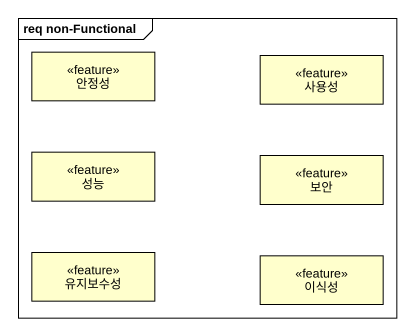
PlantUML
@startuml
mainframe req non-Functional
hide circle
hide empty members
class 안정성 <<feature>>
class 사용성 <<feature>>
class 성능 <<feature>>
class 보안 <<feature>>
class 유지보수성 <<feature>>
class 이식성 <<feature>>
@enduml
